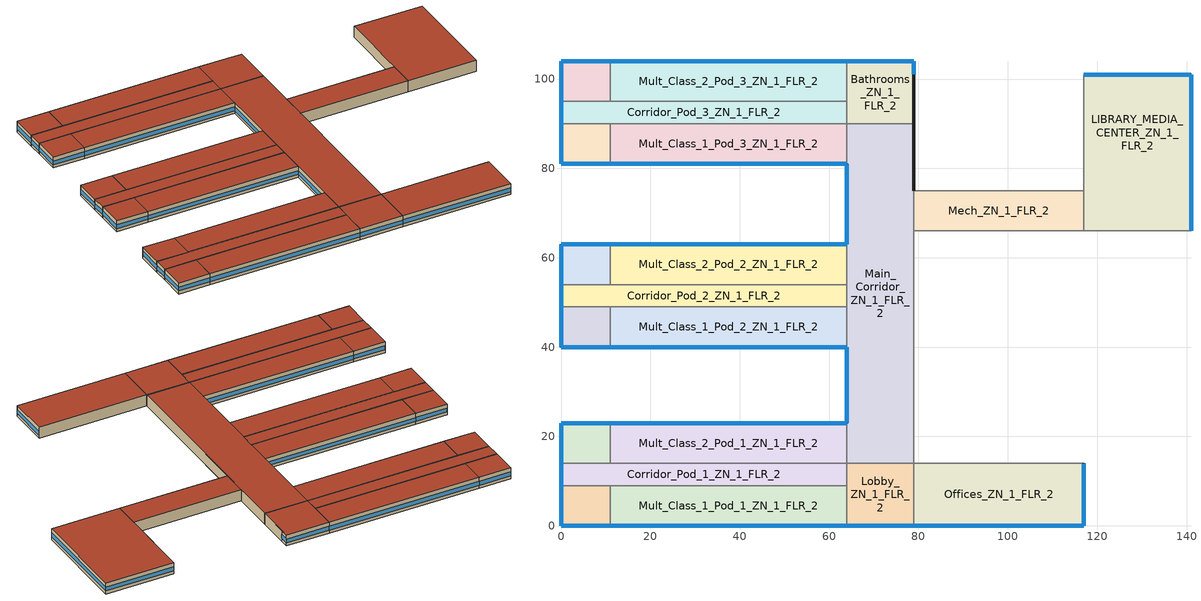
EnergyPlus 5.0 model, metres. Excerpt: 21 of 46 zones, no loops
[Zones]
Bathrooms_ZN_1_FLR_2
 floor to Bathrooms_ZN_1_FLR_1 (INT-FLOOR-TOPSIDE): 64,104 79,104 79,90 64,90 z4
 wall outside (Steel Frame Non-res Ext Wall): 79,90 79,101 79,104 64,104 z4:8
 wall to Main_Corridor_ZN_1_FLR_2 (int-walls): 64,90 79,90 z4:8
 wall to Mult_Class_2_Pod_3_ZN_1_FLR_2 (int-walls): 64,104 64,95 z4:8
 wall to Corridor_Pod_3_ZN_1_FLR_2 (int-walls): 64,95 64,90 z4:8
 window (Window Non-res Fixed): 79,101.05 79,103.95 z5.1:6.55; 78.95,104 64.05,104 z5.1:6.51
 roof outside (IEAD Non-res Roof): 64,90 79,90 79,104 64,104 z8
Corner_Class_1_Pod_1_ZN_1_FLR_2
 floor to Corner_Class_1_Pod_1_ZN_1_FLR_1 (INT-FLOOR-TOPSIDE): 0,9 11,9 11,0 0,0 z4
 wall outside (Steel Frame Non-res Ext Wall): 0,9 0,0 11,0 z4:8
 wall to Mult_Class_1_Pod_1_ZN_1_FLR_2 (int-walls): 11,0 11,9 z4:8
 wall to Corridor_Pod_1_ZN_1_FLR_2 (int-walls): 11,9 0,9 z4:8
 window (Window Non-res Fixed): 0.05,0 10.95,0 z5.1:6.51; 0,8.95 0,0.05 z5.1:6.52
 roof outside (IEAD Non-res Roof): 0,0 11,0 11,9 0,9 z8
Corner_Class_1_Pod_2_ZN_1_FLR_2
 floor to Corner_Class_1_Pod_2_ZN_1_FLR_1 (INT-FLOOR-TOPSIDE): 0,49 11,49 11,40 0,40 z4
 wall outside (Steel Frame Non-res Ext Wall): 0,49 0,40 11,40 z4:8
 wall to Mult_Class_1_Pod_2_ZN_1_FLR_2 (int-walls): 11,40 11,49 z4:8
 wall to Corridor_Pod_2_ZN_1_FLR_2 (int-walls): 11,49 0,49 z4:8
 window (Window Non-res Fixed): 0.05,40 10.95,40 z5.1:6.51; 0,48.95 0,40.05 z5.1:6.52
 roof outside (IEAD Non-res Roof): 0,40 11,40 11,49 0,49 z8
Corner_Class_1_Pod_3_ZN_1_FLR_2
 floor to Corner_Class_1_Pod_3_ZN_1_FLR_1 (INT-FLOOR-TOPSIDE): 0,90 11,90 11,81 0,81 z4
 wall outside (Steel Frame Non-res Ext Wall): 0,90 0,81 11,81 z4:8
 wall to Mult_Class_1_Pod_3_ZN_1_FLR_2 (int-walls): 11,81 11,90 z4:8
 wall to Corridor_Pod_3_ZN_1_FLR_2 (int-walls): 11,90 0,90 z4:8
 window (Window Non-res Fixed): 0.05,81 10.95,81 z5.1:6.51; 0,89.95 0,81.05 z5.1:6.52
 roof outside (IEAD Non-res Roof): 0,81 11,81 11,90 0,90 z8
Corner_Class_2_Pod_1_ZN_1_FLR_2
 floor to Corner_Class_2_Pod_1_ZN_1_FLR_1 (INT-FLOOR-TOPSIDE): 0,23 11,23 11,14 0,14 z4
 wall outside (Steel Frame Non-res Ext Wall): 11,23 0,23 0,14 z4:8
 wall to Corridor_Pod_1_ZN_1_FLR_2 (int-walls): 0,14 11,14 z4:8
 wall to Mult_Class_2_Pod_1_ZN_1_FLR_2 (int-walls): 11,14 11,23 z4:8
 window (Window Non-res Fixed): 10.95,23 0.05,23 z5.1:6.51; 0,22.95 0,14.05 z5.1:6.52
 roof outside (IEAD Non-res Roof): 0,14 11,14 11,23 0,23 z8
Corner_Class_2_Pod_2_ZN_1_FLR_2
 floor to Corner_Class_2_Pod_2_ZN_1_FLR_1 (INT-FLOOR-TOPSIDE): 0,63 11,63 11,54 0,54 z4
 wall outside (Steel Frame Non-res Ext Wall): 11,63 0,63 0,54 z4:8
 wall to Corridor_Pod_2_ZN_1_FLR_2 (int-walls): 0,54 11,54 z4:8
 wall to Mult_Class_2_Pod_2_ZN_1_FLR_2 (int-walls): 11,54 11,63 z4:8
 window (Window Non-res Fixed): 10.95,63 0.05,63 z5.1:6.51; 0,62.95 0,54.05 z5.1:6.52
 roof outside (IEAD Non-res Roof): 0,54 11,54 11,63 0,63 z8
Corner_Class_2_Pod_3_ZN_1_FLR_2
 floor to Corner_Class_2_Pod_3_ZN_1_FLR_1 (INT-FLOOR-TOPSIDE): 0,104 11,104 11,95 0,95 z4
 wall outside (Steel Frame Non-res Ext Wall): 11,104 0,104 0,95 z4:8
 wall to Corridor_Pod_3_ZN_1_FLR_2 (int-walls): 0,95 11,95 z4:8
 wall to Mult_Class_2_Pod_3_ZN_1_FLR_2 (int-walls): 11,95 11,104 z4:8
 window (Window Non-res Fixed): 10.95,104 0.05,104 z5.1:6.51; 0,103.95 0,95.05 z5.1:6.52
 roof outside (IEAD Non-res Roof): 0,95 11,95 11,104 0,104 z8
Corridor_Pod_1_ZN_1_FLR_2
 floor to Corridor_Pod_1_ZN_1_FLR_1 (INT-FLOOR-TOPSIDE): 0,14 64,14 64,9 0,9 z4
 wall outside (Steel Frame Non-res Ext Wall): 0,14 0,9 z4:8
 wall to Mult_Class_1_Pod_1_ZN_1_FLR_2 (int-walls): 11,9 64,9 z4:8
 wall to Lobby_ZN_1_FLR_2 (int-walls): 64,9 64,14 z4:8
 wall to Mult_Class_2_Pod_1_ZN_1_FLR_2 (int-walls): 64,14 11,14 z4:8
 window (Window Non-res Fixed): 0,13.95 0,9.05 z5.1:6.53
 roof outside (IEAD Non-res Roof): 0,9 64,9 64,14 0,14 z8
Corridor_Pod_2_ZN_1_FLR_2
 floor to Corridor_Pod_2_ZN_1_FLR_1 (INT-FLOOR-TOPSIDE): 0,54 64,54 64,49 0,49 z4
 wall outside (Steel Frame Non-res Ext Wall): 0,54 0,49 z4:8
 wall to Mult_Class_1_Pod_2_ZN_1_FLR_2 (int-walls): 11,49 64,49 z4:8
 wall to Main_Corridor_ZN_1_FLR_2 (int-walls): 64,49 64,54 z4:8
 wall to Mult_Class_2_Pod_2_ZN_1_FLR_2 (int-walls): 64,54 11,54 z4:8
 window (Window Non-res Fixed): 0,53.95 0,49.05 z5.1:6.53
 roof outside (IEAD Non-res Roof): 0,49 64,49 64,54 0,54 z8
Corridor_Pod_3_ZN_1_FLR_2
 floor to Corridor_Pod_3_ZN_1_FLR_1 (INT-FLOOR-TOPSIDE): 0,95 64,95 64,90 0,90 z4
 wall outside (Steel Frame Non-res Ext Wall): 0,95 0,90 z4:8
 wall to Mult_Class_1_Pod_3_ZN_1_FLR_2 (int-walls): 11,90 64,90 z4:8
 wall to Mult_Class_2_Pod_3_ZN_1_FLR_2 (int-walls): 64,95 11,95 z4:8
 window (Window Non-res Fixed): 0,94.95 0,90.05 z5.1:6.53
 roof outside (IEAD Non-res Roof): 0,90 64,90 64,95 0,95 z8
LIBRARY_MEDIA_CENTER_ZN_1_FLR_2
 floor to Kitchen_ZN_1_FLR_1 (INT-FLOOR-TOPSIDE): 117,75 141,75 141,66 117,66 z4
 floor to Cafeteria_ZN_1_FLR_1 (INT-FLOOR-TOPSIDE): 117,101 141,101 141,75 117,75 z4
 wall outside (Steel Frame Non-res Ext Wall): 141,66 141,101 117,101 z4:8
 wall to Aux_Gym_ZN_1_FLR_1 (int-walls): 117,66 141,66 z4:8
 wall to Mech_ZN_1_FLR_2 (int-walls): 117,75 117,66 z4:8
 wall to Auditorium_ZN_1_FLR_1 (int-walls): 117,101 117,75 z4:8
 window (Window Non-res Fixed): 141,66.05 141,100.95 z5.1:6.52; 140.95,101 117.05,101 z5.1:6.51
 roof outside (IEAD Non-res Roof): 117,66 141,66 141,101 117,101 z8
Lobby_ZN_1_FLR_2
 floor to Lobby_ZN_1_FLR_1 (INT-FLOOR-TOPSIDE): 64,14 79,14 79,0 64,0 z4
 wall outside (Steel Frame Non-res Ext Wall): 64,0 79,0 z4:8
 wall to Offices_ZN_1_FLR_2 (int-walls): 79,0 79,14 z4:8
 wall to Main_Corridor_ZN_1_FLR_2 (int-walls): 79,14 64,14 z4:8
 wall to Mult_Class_1_Pod_1_ZN_1_FLR_2 (int-walls): 64,9 64,0 z4:8
 window (Window Non-res Fixed): 64.05,0 78.95,0 z5.1:6.51
 roof outside (IEAD Non-res Roof): 64,0 79,0 79,14 64,14 z8
Main_Corridor_ZN_1_FLR_2
 floor to Main_Corridor_ZN_1_FLR_1 (INT-FLOOR-TOPSIDE): 64,90 79,90 79,14 64,14 z4
 wall outside (Steel Frame Non-res Ext Wall): 64,40 64,23 / 79,75 79,90 / 64,81 64,63 z4:8
 wall to Mult_Class_1_Pod_2_ZN_1_FLR_2 (int-walls): 64,49 64,40 z4:8
 wall to Mult_Class_2_Pod_1_ZN_1_FLR_2 (int-walls): 64,23 64,14 z4:8
 wall to Gym_ZN_1_FLR_1 (int-walls): 79,14 79,66 z4:8
 wall to Mech_ZN_1_FLR_2 (int-walls): 79,66 79,75 z4:8
 wall to Mult_Class_1_Pod_3_ZN_1_FLR_2 (int-walls): 64,90 64,81 z4:8
 wall to Mult_Class_2_Pod_2_ZN_1_FLR_2 (int-walls): 64,63 64,54 z4:8
 window (Window Non-res Fixed): 64,39.95 64,23.05 / 64,80.95 64,63.05 z5.1:6.51
 roof outside (IEAD Non-res Roof): 64,14 79,14 79,90 64,90 z8
Mech_ZN_1_FLR_2
 floor to Mech_ZN_1_FLR_1 (INT-FLOOR-TOPSIDE): 79,75 117,75 117,66 79,66 z4
 wall to Gym_ZN_1_FLR_1 (int-walls): 79,66 117,66 z4:8
 wall to Auditorium_ZN_1_FLR_1 (int-walls): 117,75 79,75 z4:8
 roof outside (IEAD Non-res Roof): 79,66 117,66 117,75 79,75 z8
Mult_Class_1_Pod_1_ZN_1_FLR_2
 floor to Mult_Class_1_Pod_1_ZN_1_FLR_1 (INT-FLOOR-TOPSIDE): 11,9 64,9 64,0 11,0 z4
 wall outside (Steel Frame Non-res Ext Wall): 11,0 64,0 z4:8
 window (Window Non-res Fixed): 11.05,0 63.95,0 z5.1:6.5
 roof outside (IEAD Non-res Roof): 11,0 64,0 64,9 11,9 z8
Mult_Class_1_Pod_2_ZN_1_FLR_2
 floor to Mult_Class_1_Pod_2_ZN_1_FLR_1 (INT-FLOOR-TOPSIDE): 11,49 64,49 64,40 11,40 z4
 wall outside (Steel Frame Non-res Ext Wall): 11,40 64,40 z4:8
 window (Window Non-res Fixed): 11.05,40 63.95,40 z5.1:6.5
 roof outside (IEAD Non-res Roof): 11,40 64,40 64,49 11,49 z8
Mult_Class_1_Pod_3_ZN_1_FLR_2
 floor to Mult_Class_1_Pod_3_ZN_1_FLR_1 (INT-FLOOR-TOPSIDE): 11,90 64,90 64,81 11,81 z4
 wall outside (Steel Frame Non-res Ext Wall): 11,81 64,81 z4:8
 window (Window Non-res Fixed): 11.05,81 63.95,81 z5.1:6.5
 roof outside (IEAD Non-res Roof): 11,81 64,81 64,90 11,90 z8
Mult_Class_2_Pod_1_ZN_1_FLR_2
 floor to Mult_Class_2_Pod_1_ZN_1_FLR_1 (INT-FLOOR-TOPSIDE): 11,23 64,23 64,14 11,14 z4
 wall outside (Steel Frame Non-res Ext Wall): 64,23 11,23 z4:8
 window (Window Non-res Fixed): 63.95,23 11.05,23 z5.1:6.5
 roof outside (IEAD Non-res Roof): 11,14 64,14 64,23 11,23 z8
Mult_Class_2_Pod_2_ZN_1_FLR_2
 floor to Mult_Class_2_Pod_2_ZN_1_FLR_1 (INT-FLOOR-TOPSIDE): 11,63 64,63 64,54 11,54 z4
 wall outside (Steel Frame Non-res Ext Wall): 64,63 11,63 z4:8
 window (Window Non-res Fixed): 63.95,63 11.05,63 z5.1:6.5
 roof outside (IEAD Non-res Roof): 11,54 64,54 64,63 11,63 z8
Mult_Class_2_Pod_3_ZN_1_FLR_2
 floor to Mult_Class_2_Pod_3_ZN_1_FLR_1 (INT-FLOOR-TOPSIDE): 11,104 64,104 64,95 11,95 z4
 wall outside (Steel Frame Non-res Ext Wall): 64,104 11,104 z4:8
 window (Window Non-res Fixed): 63.95,104 11.05,104 z5.1:6.5
 roof outside (IEAD Non-res Roof): 11,95 64,95 64,104 11,104 z8
Offices_ZN_1_FLR_2
 floor to Offices_ZN_1_FLR_1 (INT-FLOOR-TOPSIDE): 79,14 117,14 117,0 79,0 z4
 wall outside (Steel Frame Non-res Ext Wall): 79,0 117,0 117,14 z4:8
 wall to Gym_ZN_1_FLR_1 (int-walls): 117,14 79,14 z4:8
 window (Window Non-res Fixed): 79.05,0 116.95,0 z5.1:6.5; 117,0.05 117,13.95 z5.1:6.51
 roof outside (IEAD Non-res Roof): 79,0 117,0 117,14 79,14 z8
[Building]
Ref Bldg Secondary School Post1980_v1.3_5.0: North Axis=0; Terrain=City; Loads Convergence Tolerance Value=0.04; Temperature Convergence Tolerance Value=0.2; Solar Distribution=FullInteriorAndExterior; Maximum Number of Warmup Days=25
[Site:Location]
USA CA-LOS ANGELES: Latitude {deg}=33.92; Longitude {deg}=-118.4; Time Zone {hr}=-8; Elevation {m}=32
[SizingPeriod:DesignDay] Barometric Pressure {Pa}=100941; Rain {0-no,1-yes}=0; Snow on ground {0-no,1-yes}=0; Day of Month=21; Daylight Savings Time Indicator=0; Humidity Indicating Type=WetBulb
Name | Maximum Dry-Bulb Temperature {C} | Daily Temp Range {C} | Humidity Indicating Conditions at Maximum Dry-Bulb | Wind Speed {m/s} design conditions vs. traditional 6.71 m/s (15 mph) | Wind Direction {Degrees; N=0, S=180} | Clearness {0.0 to 1.1} | Month | Day Type | Wind Speed {m/s} design conditions vs. traditional 3.35 m/s (7mph)
LOS_ANGELES Ann Htg 99.6% Condns DB | 6.6 | 0 | 6.6 | 2.5 | 80 | 0 | 1 | WinterDesignDay
LOS_ANGELES Ann Clg .4% Condns WB=>MDB | 25.5 | 6 | 21.1 |  | 250 | 1 | 8 | SummerDesignDay | 4.2
[Site:WaterMainsTemperature]
Calculation Method=CORRELATION; Annual Average Outdoor Air Temperature {C}=16.64; Maximum Difference In Monthly Average Outdoor Air Temperatures {deltaC}=6.8
[Site:GroundTemperature:BuildingSurface]
20.133, 20.114, 20.098, 20.195, 20.555, 20.958, 22.367, 22.7, 22.775, 21.957, 20.592, 20.216
[Construction]
Steel Frame Non-res Ext Wall: Wood Siding, Steel Frame NonRes Wall Insulation, 1/2IN Gypsum
IEAD Non-res Roof: Roof Membrane, IEAD NonRes Roof Insulation, Metal Decking
int-walls: 1/2IN Gypsum, 1/2IN Gypsum
INT-FLOOR-TOPSIDE: MAT-CC05 4 HW CONCRETE, CP02 CARPET PAD
Window Non-res Fixed: NonRes Fixed Assembly Window
InteriorFurnishings: Std Wood 6inch
[Material] Thermal Absorptance=0.9
Name | Roughness | Thickness {m} | Conductivity {W/m-K} | Density {kg/m3} | Specific Heat {J/kg-K} | Solar Absorptance | Visible Absorptance | Density | Specific Heat | Visible Absorptance! Common Materials
Steel Frame NonRes Wall Insulation | MediumRough | 0.0235471 | 0.049 | 265 | 836.8 | 0.7 | 0.7
IEAD NonRes Roof Insulation | MediumRough | 0.0739805 | 0.049 |  |  | 0.7 | 0.7 | 265 | 836.8
Std Wood 6inch | MediumSmooth | 0.15 | 0.12 | 540 | 1210 | 0.7 |  |  |  | 0.7
Wood Siding | MediumSmooth | 0.01 | 0.11 | 544.62 | 1210 | 0.78 | 0.78
1/2IN Gypsum | Smooth | 0.0127 | 0.16 | 784.9 | 830 | 0.92 | 0.92
Roof Membrane | VeryRough | 0.0095 | 0.16 | 1121.29 | 1460 | 0.7 | 0.7
Metal Decking | MediumSmooth | 0.0015 | 45.006 | 7680 | 418.4 | 0.7 | 0.3
MAT-CC05 4 HW CONCRETE | Rough | 0.1016 | 1.311 | 2240 | 836.8 | 0.7 | 0.7
[WindowMaterial:SimpleGlazingSystem]
NonRes Fixed Assembly Window: U-Factor=6.92716; Solar Heat Gain Coefficient=0.44
[Material:NoMass]
CP02 CARPET PAD: Roughness=VeryRough; Thermal Resistance {(m2-K)/W}=0.2165; Thermal Absorptance=0.9; Solar Absorptance=0.7; Visible Absorptance=0.8
[Zone] Type=1; Multiplier=1; Part of Total Floor Area=Yes
Bathrooms_ZN_1_FLR_2; Corner_Class_1_Pod_1_ZN_1_FLR_2; Corner_Class_1_Pod_2_ZN_1_FLR_2; Corner_Class_1_Pod_3_ZN_1_FLR_2; Corner_Class_2_Pod_1_ZN_1_FLR_2; Corner_Class_2_Pod_2_ZN_1_FLR_2; Corner_Class_2_Pod_3_ZN_1_FLR_2; Corridor_Pod_1_ZN_1_FLR_2; Corridor_Pod_2_ZN_1_FLR_2; Corridor_Pod_3_ZN_1_FLR_2; LIBRARY_MEDIA_CENTER_ZN_1_FLR_2; Lobby_ZN_1_FLR_2; Main_Corridor_ZN_1_FLR_2; Mech_ZN_1_FLR_2; Mult_Class_1_Pod_1_ZN_1_FLR_2; Mult_Class_1_Pod_2_ZN_1_FLR_2; Mult_Class_1_Pod_3_ZN_1_FLR_2; Mult_Class_2_Pod_1_ZN_1_FLR_2; Mult_Class_2_Pod_2_ZN_1_FLR_2; Mult_Class_2_Pod_3_ZN_1_FLR_2; Offices_ZN_1_FLR_2
[People] Number of People Calculation Method=Area/Person; Fraction Radiant=0.3; User Specified Sensible Fraction=AUTOCALCULATE; Activity Level Schedule=ACTIVITY_SCH; Enable ASHRAE 55 Comfort Warnings=No; MRT Calculation=ZoneAveraged; Work Efficiency Schedule=WORK_EFF_SCH; Clothing Schedule=CLOTHING_SCH; Air Velocity Schedule=AIR_VELO_SCH; Thermal Comfort Report=FANGER
Name | Zone | Schedule | Zone Area per Person
Bathrooms_ZN_1_FLR_2 People | Bathrooms_ZN_1_FLR_2 | BLDG_OCC_SCH | 10
Corner_Class_1_Pod_1_ZN_1_FLR_2 People | Corner_Class_1_Pod_1_ZN_1_FLR_2 | BLDG_OCC_SCH | 4
Corner_Class_1_Pod_2_ZN_1_FLR_2 People | Corner_Class_1_Pod_2_ZN_1_FLR_2 | BLDG_OCC_SCH | 4
Corner_Class_1_Pod_3_ZN_1_FLR_2 People | Corner_Class_1_Pod_3_ZN_1_FLR_2 | BLDG_OCC_SCH | 4
Corner_Class_2_Pod_1_ZN_1_FLR_2 People | Corner_Class_2_Pod_1_ZN_1_FLR_2 | BLDG_OCC_SCH | 4
Corner_Class_2_Pod_2_ZN_1_FLR_2 People | Corner_Class_2_Pod_2_ZN_1_FLR_2 | BLDG_OCC_SCH | 4
Corner_Class_2_Pod_3_ZN_1_FLR_2 People | Corner_Class_2_Pod_3_ZN_1_FLR_2 | BLDG_OCC_SCH | 4
Corridor_Pod_1_ZN_1_FLR_2 People | Corridor_Pod_1_ZN_1_FLR_2 | BLDG_OCC_SCH | 10
Corridor_Pod_2_ZN_1_FLR_2 People | Corridor_Pod_2_ZN_1_FLR_2 | BLDG_OCC_SCH | 10
Corridor_Pod_3_ZN_1_FLR_2 People | Corridor_Pod_3_ZN_1_FLR_2 | BLDG_OCC_SCH | 10
LIBRARY_MEDIA_CENTER_ZN_1_FLR_2 People | LIBRARY_MEDIA_CENTER_ZN_1_FLR_2 | BLDG_OCC_SCH | 4.35
Mech_ZN_1_FLR_2 People | Mech_ZN_1_FLR_2 | BLDG_OCC_SCH | 100
Mult_Class_1_Pod_1_ZN_1_FLR_2 People | Mult_Class_1_Pod_1_ZN_1_FLR_2 | BLDG_OCC_SCH | 4
Mult_Class_1_Pod_2_ZN_1_FLR_2 People | Mult_Class_1_Pod_2_ZN_1_FLR_2 | BLDG_OCC_SCH | 4
Mult_Class_1_Pod_3_ZN_1_FLR_2 People | Mult_Class_1_Pod_3_ZN_1_FLR_2 | BLDG_OCC_SCH_Extend | 4
Mult_Class_2_Pod_1_ZN_1_FLR_2 People | Mult_Class_2_Pod_1_ZN_1_FLR_2 | BLDG_OCC_SCH | 4
Mult_Class_2_Pod_2_ZN_1_FLR_2 People | Mult_Class_2_Pod_2_ZN_1_FLR_2 | BLDG_OCC_SCH | 4
Mult_Class_2_Pod_3_ZN_1_FLR_2 People | Mult_Class_2_Pod_3_ZN_1_FLR_2 | BLDG_OCC_SCH_Extend | 4
Offices_ZN_1_FLR_2 People | Offices_ZN_1_FLR_2 | BLDG_OCC_SCH_Offices | 20
[Lights] Schedule=BLDG_LIGHT_SCH; Design Level Calculation Method=Watts/Area; Return Air Fraction=0; Fraction Radiant=0.37; Fraction Visible=0.2; Fraction Replaceable=1; Return Air Fraction is Calculated from Plenum Temperature=No
Name | Zone | Watts per Zone Area {W/m2}
Bathrooms_ZN_1_FLR_2_Lights | Bathrooms_ZN_1_FLR_2 | 9.6
Corner_Class_1_Pod_1_ZN_1_FLR_2_Lights | Corner_Class_1_Pod_1_ZN_1_FLR_2 | 21.52
Corner_Class_1_Pod_2_ZN_1_FLR_2_Lights | Corner_Class_1_Pod_2_ZN_1_FLR_2 | 21.52
Corner_Class_1_Pod_3_ZN_1_FLR_2_Lights | Corner_Class_1_Pod_3_ZN_1_FLR_2 | 21.52
Corner_Class_2_Pod_1_ZN_1_FLR_2_Lights | Corner_Class_2_Pod_1_ZN_1_FLR_2 | 21.52
Corner_Class_2_Pod_2_ZN_1_FLR_2_Lights | Corner_Class_2_Pod_2_ZN_1_FLR_2 | 21.52
Corner_Class_2_Pod_3_ZN_1_FLR_2_Lights | Corner_Class_2_Pod_3_ZN_1_FLR_2 | 21.52
Corridor_Pod_1_ZN_1_FLR_2_Lights | Corridor_Pod_1_ZN_1_FLR_2 | 9.25
Corridor_Pod_2_ZN_1_FLR_2_Lights | Corridor_Pod_2_ZN_1_FLR_2 | 9.25
Corridor_Pod_3_ZN_1_FLR_2_Lights | Corridor_Pod_3_ZN_1_FLR_2 | 9.25
LIBRARY_MEDIA_CENTER_ZN_1_FLR_2_Lights | LIBRARY_MEDIA_CENTER_ZN_1_FLR_2 | 16.33
Lobby_ZN_1_FLR_2_Lights | Lobby_ZN_1_FLR_2 | 12
Main_Corridor_ZN_1_FLR_2_Lights | Main_Corridor_ZN_1_FLR_2 | 9.25
Mech_ZN_1_FLR_2_Lights | Mech_ZN_1_FLR_2 | 8.05
Mult_Class_1_Pod_1_ZN_1_FLR_2_Lights | Mult_Class_1_Pod_1_ZN_1_FLR_2 | 21.52
Mult_Class_1_Pod_2_ZN_1_FLR_2_Lights | Mult_Class_1_Pod_2_ZN_1_FLR_2 | 21.52
Mult_Class_1_Pod_3_ZN_1_FLR_2_Lights | Mult_Class_1_Pod_3_ZN_1_FLR_2 | 21.52
Mult_Class_2_Pod_1_ZN_1_FLR_2_Lights | Mult_Class_2_Pod_1_ZN_1_FLR_2 | 21.52
Mult_Class_2_Pod_2_ZN_1_FLR_2_Lights | Mult_Class_2_Pod_2_ZN_1_FLR_2 | 21.52
Mult_Class_2_Pod_3_ZN_1_FLR_2_Lights | Mult_Class_2_Pod_3_ZN_1_FLR_2 | 21.52
Offices_ZN_1_FLR_2_Lights | Offices_ZN_1_FLR_2 | 20.09
[ElectricEquipment] Schedule=BLDG_EQUIP_SCH; Design Level Calculation Method=Watts/Area; Fraction Latent=0; Fraction Radiant=0.5; Fraction Lost=0
Name | Zone | Watts per Zone Floor Area {W/m2}
Bathrooms_ZN_1_FLR_2_PlugMisc_Equip | Bathrooms_ZN_1_FLR_2 | 4
Corner_Class_1_Pod_1_ZN_1_FLR_2_PlugMisc_Equip | Corner_Class_1_Pod_1_ZN_1_FLR_2 | 10
Corner_Class_1_Pod_2_ZN_1_FLR_2_PlugMisc_Equip | Corner_Class_1_Pod_2_ZN_1_FLR_2 | 10
Corner_Class_1_Pod_3_ZN_1_FLR_2_PlugMisc_Equip | Corner_Class_1_Pod_3_ZN_1_FLR_2 | 10
Corner_Class_2_Pod_1_ZN_1_FLR_2_PlugMisc_Equip | Corner_Class_2_Pod_1_ZN_1_FLR_2 | 10
Corner_Class_2_Pod_2_ZN_1_FLR_2_PlugMisc_Equip | Corner_Class_2_Pod_2_ZN_1_FLR_2 | 10
Corner_Class_2_Pod_3_ZN_1_FLR_2_PlugMisc_Equip | Corner_Class_2_Pod_3_ZN_1_FLR_2 | 10
Corridor_Pod_1_ZN_1_FLR_2_PlugMisc_Equip | Corridor_Pod_1_ZN_1_FLR_2 | 4
Corridor_Pod_2_ZN_1_FLR_2_PlugMisc_Equip | Corridor_Pod_2_ZN_1_FLR_2 | 4
Corridor_Pod_3_ZN_1_FLR_2_PlugMisc_Equip | Corridor_Pod_3_ZN_1_FLR_2 | 4
LIBRARY_MEDIA_CENTER_ZN_1_FLR_2_PlugMisc_Equip | LIBRARY_MEDIA_CENTER_ZN_1_FLR_2 | 10
Lobby_ZN_1_FLR_2_PlugMisc_Equip | Lobby_ZN_1_FLR_2 | 4
Main_Corridor_ZN_1_FLR_2_PlugMisc_Equip | Main_Corridor_ZN_1_FLR_2 | 4
Mech_ZN_1_FLR_2_PlugMisc_Equip | Mech_ZN_1_FLR_2 | 4
Mult_Class_1_Pod_1_ZN_1_FLR_2_PlugMisc_Equip | Mult_Class_1_Pod_1_ZN_1_FLR_2 | 10
Mult_Class_1_Pod_2_ZN_1_FLR_2_PlugMisc_Equip | Mult_Class_1_Pod_2_ZN_1_FLR_2 | 10
Mult_Class_1_Pod_3_ZN_1_FLR_2_PlugMisc_Equip | Mult_Class_1_Pod_3_ZN_1_FLR_2 | 10
Mult_Class_2_Pod_1_ZN_1_FLR_2_PlugMisc_Equip | Mult_Class_2_Pod_1_ZN_1_FLR_2 | 10
Mult_Class_2_Pod_2_ZN_1_FLR_2_PlugMisc_Equip | Mult_Class_2_Pod_2_ZN_1_FLR_2 | 10
Mult_Class_2_Pod_3_ZN_1_FLR_2_PlugMisc_Equip | Mult_Class_2_Pod_3_ZN_1_FLR_2 | 10
Offices_ZN_1_FLR_2_PlugMisc_Equip | Offices_ZN_1_FLR_2 | 10.8
[Exterior:Lights]
Exterior Facade Lighting: Schedule=ALWAYS_ON; Design Level=21874; Control Option=AstronomicalClock
[ZoneInfiltration:DesignFlowRate] Schedule=INFIL_SCH; Design Volume Flow Rate Calculation Method=Flow/ExteriorWallArea; Flow per Exterior Surface Area {m3/s/m2}=0.001133; Constant Term Coefficient=1; Temperature Term Coefficient=0; Velocity Term Coefficient=0; Velocity Squared Term Coefficient=0
Name | Zone
Bathrooms_ZN_1_FLR_2_Infiltration | Bathrooms_ZN_1_FLR_2
Corner_Class_1_Pod_1_ZN_1_FLR_2_Infiltration | Corner_Class_1_Pod_1_ZN_1_FLR_2
Corner_Class_1_Pod_2_ZN_1_FLR_2_Infiltration | Corner_Class_1_Pod_2_ZN_1_FLR_2
Corner_Class_1_Pod_3_ZN_1_FLR_2_Infiltration | Corner_Class_1_Pod_3_ZN_1_FLR_2
Corner_Class_2_Pod_1_ZN_1_FLR_2_Infiltration | Corner_Class_2_Pod_1_ZN_1_FLR_2
Corner_Class_2_Pod_2_ZN_1_FLR_2_Infiltration | Corner_Class_2_Pod_2_ZN_1_FLR_2
Corner_Class_2_Pod_3_ZN_1_FLR_2_Infiltration | Corner_Class_2_Pod_3_ZN_1_FLR_2
Corridor_Pod_1_ZN_1_FLR_2_Infiltration | Corridor_Pod_1_ZN_1_FLR_2
Corridor_Pod_2_ZN_1_FLR_2_Infiltration | Corridor_Pod_2_ZN_1_FLR_2
Corridor_Pod_3_ZN_1_FLR_2_Infiltration | Corridor_Pod_3_ZN_1_FLR_2
LIBRARY_MEDIA_CENTER_ZN_1_FLR_2_Infiltration | LIBRARY_MEDIA_CENTER_ZN_1_FLR_2
Lobby_ZN_1_FLR_2_Infiltration | Lobby_ZN_1_FLR_2
Main_Corridor_ZN_1_FLR_2_Infiltration | Main_Corridor_ZN_1_FLR_2
Mult_Class_1_Pod_1_ZN_1_FLR_2_Infiltration | Mult_Class_1_Pod_1_ZN_1_FLR_2
Mult_Class_1_Pod_2_ZN_1_FLR_2_Infiltration | Mult_Class_1_Pod_2_ZN_1_FLR_2
Mult_Class_1_Pod_3_ZN_1_FLR_2_Infiltration | Mult_Class_1_Pod_3_ZN_1_FLR_2
Mult_Class_2_Pod_1_ZN_1_FLR_2_Infiltration | Mult_Class_2_Pod_1_ZN_1_FLR_2
Mult_Class_2_Pod_2_ZN_1_FLR_2_Infiltration | Mult_Class_2_Pod_2_ZN_1_FLR_2
Mult_Class_2_Pod_3_ZN_1_FLR_2_Infiltration | Mult_Class_2_Pod_3_ZN_1_FLR_2
Offices_ZN_1_FLR_2_Infiltration | Offices_ZN_1_FLR_2
[InternalMass] Construction=InteriorFurnishings
Name | Zone | Surface Area
Bathrooms_ZN_1_FLR_2 Internal Mass | Bathrooms_ZN_1_FLR_2 | 420
Corner_Class_1_Pod_1_ZN_1_FLR_2 Internal Mass | Corner_Class_1_Pod_1_ZN_1_FLR_2 | 198
Corner_Class_1_Pod_2_ZN_1_FLR_2 Internal Mass | Corner_Class_1_Pod_2_ZN_1_FLR_2 | 198
Corner_Class_1_Pod_3_ZN_1_FLR_2 Internal Mass | Corner_Class_1_Pod_3_ZN_1_FLR_2 | 198
Corner_Class_2_Pod_1_ZN_1_FLR_2 Internal Mass | Corner_Class_2_Pod_1_ZN_1_FLR_2 | 198
Corner_Class_2_Pod_2_ZN_1_FLR_2 Internal Mass | Corner_Class_2_Pod_2_ZN_1_FLR_2 | 198
Corner_Class_2_Pod_3_ZN_1_FLR_2 Internal Mass | Corner_Class_2_Pod_3_ZN_1_FLR_2 | 198
Corridor_Pod_1_ZN_1_FLR_2 Internal Mass | Corridor_Pod_1_ZN_1_FLR_2 | 640
Corridor_Pod_2_ZN_1_FLR_2 Internal Mass | Corridor_Pod_2_ZN_1_FLR_2 | 640
Corridor_Pod_3_ZN_1_FLR_2 Internal Mass | Corridor_Pod_3_ZN_1_FLR_2 | 640
LIBRARY_MEDIA_CENTER_ZN_1_FLR_2 Internal Mass | LIBRARY_MEDIA_CENTER_ZN_1_FLR_2 | 1680
Lobby_ZN_1_FLR_2 Internal Mass | Lobby_ZN_1_FLR_2 | 420
Main_Corridor_ZN_1_FLR_2 Internal Mass | Main_Corridor_ZN_1_FLR_2 | 2280
Mech_ZN_1_FLR_2 Internal Mass | Mech_ZN_1_FLR_2 | 684
Mult_Class_1_Pod_1_ZN_1_FLR_2 Internal Mass | Mult_Class_1_Pod_1_ZN_1_FLR_2 | 954
Mult_Class_1_Pod_2_ZN_1_FLR_2 Internal Mass | Mult_Class_1_Pod_2_ZN_1_FLR_2 | 954
Mult_Class_1_Pod_3_ZN_1_FLR_2 Internal Mass | Mult_Class_1_Pod_3_ZN_1_FLR_2 | 954
Mult_Class_2_Pod_1_ZN_1_FLR_2 Internal Mass | Mult_Class_2_Pod_1_ZN_1_FLR_2 | 954
Mult_Class_2_Pod_2_ZN_1_FLR_2 Internal Mass | Mult_Class_2_Pod_2_ZN_1_FLR_2 | 954
Mult_Class_2_Pod_3_ZN_1_FLR_2 Internal Mass | Mult_Class_2_Pod_3_ZN_1_FLR_2 | 954
Offices_ZN_1_FLR_2 Internal Mass | Offices_ZN_1_FLR_2 | 1064
[Schedule:Compact]
ALWAYS_ON: Through: 12/31, For: AllDays, Until: 24:00, 1
BLDG_EQUIP_SCH: Through: 6/30, For: Weekdays SummerDesignDay, Until: 08:00, 0.35, Until: 17:00, 0.95, Until: 24:00, 0.35, For: AllOtherDays, Until: 24:00, 0.35, Through: 9/1, For: Weekdays SummerDesignDay, Until: 08:00, 0.25, Until: 17:00, 0.5, Until: 24:00, 0.25, For: AllOtherDays, Until: 24:00, 0.25, Through: 12/31, For: Weekdays SummerDesignDay, Until: 08:00, 0.35, Until: 17:00, 0.95, Until: 24:00, 0.35, For: AllOtherDays, Until: 24:00, 0.35
BLDG_LIGHT_SCH: Through: 6/30, For: Weekdays SummerDesignDay, Until: 07:00, 0.1773, Until: 21:00, 0.9, Until: 24:00, 0.1773, For: AllOtherDays, Until: 24:00, 0.1773, Through: 9/1, For: Weekdays SummerDesignDay, Until: 08:00, 0.1773, Until: 20:00, 0.5, Until: 24:00, 0.1773, For: AllOtherDays, Until: 24:00, 0.1773, Through: 12/31, For: Weekdays SummerDesignDay, Until: 07:00, 0.1773, Until: 21:00, 0.9, Until: 24:00, 0.1773, For: AllOtherDays, Until: 24:00, 0.1773
BLDG_OCC_SCH: Through: 6/30, For: Weekdays SummerDesignDay, Until: 08:00, 0, Until: 16:00, 0.7, Until: 21:00, 0.15, Until: 24:00, 0, For: AllOtherDays, Until: 24:00, 0, Through: 9/1, For: Weekdays SummerDesignDay, Until: 08:00, 0, Until: 21:00, 0.15, Until: 24:00, 0, For: AllOtherDays, Until: 24:00, 0, Through: 12/31, For: Weekdays SummerDesignDay, Until: 08:00, 0, Until: 16:00, 0.7, Until: 21:00, 0.15, Until: 24:00, 0, For: AllOtherDays, Until: 24:00, 0
BLDG_OCC_SCH_Extend: Through: 6/30, For: Weekdays SummerDesignDay, Until: 08:00, 0, Until: 16:00, 0.7, Until: 21:00, 0.7, Until: 24:00, 0, For: AllOtherDays, Until: 24:00, 0, Through: 9/1, For: Weekdays SummerDesignDay, Until: 08:00, 0, Until: 17:00, 0.5, Until: 21:00, 0.5, Until: 24:00, 0, For: AllOtherDays, Until: 24:00, 0, Through: 12/31, For: Weekdays SummerDesignDay, Until: 08:00, 0, Until: 17:00, 0.7, Until: 21:00, 0.7, Until: 24:00, 0, For: AllOtherDays, Until: 24:00, 0
BLDG_OCC_SCH_Offices: Through: 6/30, For: Weekdays SummerDesignDay, Until: 08:00, 0, Until: 17:00, 0.95, Until: 21:00, 0.15, Until: 24:00, 0, For: AllOtherDays, Until: 24:00, 0, Through: 9/1, For: Weekdays SummerDesignDay, Until: 08:00, 0, Until: 17:00, 0.5, Until: 24:00, 0, For: AllOtherDays, Until: 24:00, 0, Through: 12/31, For: Weekdays SummerDesignDay, Until: 08:00, 0, Until: 17:00, 0.95, Until: 21:00, 0.15, Until: 24:00, 0, For: AllOtherDays, Until: 24:00, 0
INFIL_SCH: Through: 12/31, For: AllDays, Until: 07:00, 1, Until: 21:00, 0.5, Until: 24:00, 1
ACTIVITY_SCH: Through: 12/31, For: AllDays, Until: 24:00, 120
AIR_VELO_SCH: Through: 12/31, For: AllDays, Until: 24:00, 0.2
CLOTHING_SCH: Through: 04/30, For: AllDays, Until: 24:00, 1.1, Through: 09/30, For: AllDays, Until: 24:00, 0.6, Through: 12/31, For: AllDays, Until: 24:00, 1.1
WORK_EFF_SCH: Through: 12/31, For: AllDays, Until: 24:00, 0
